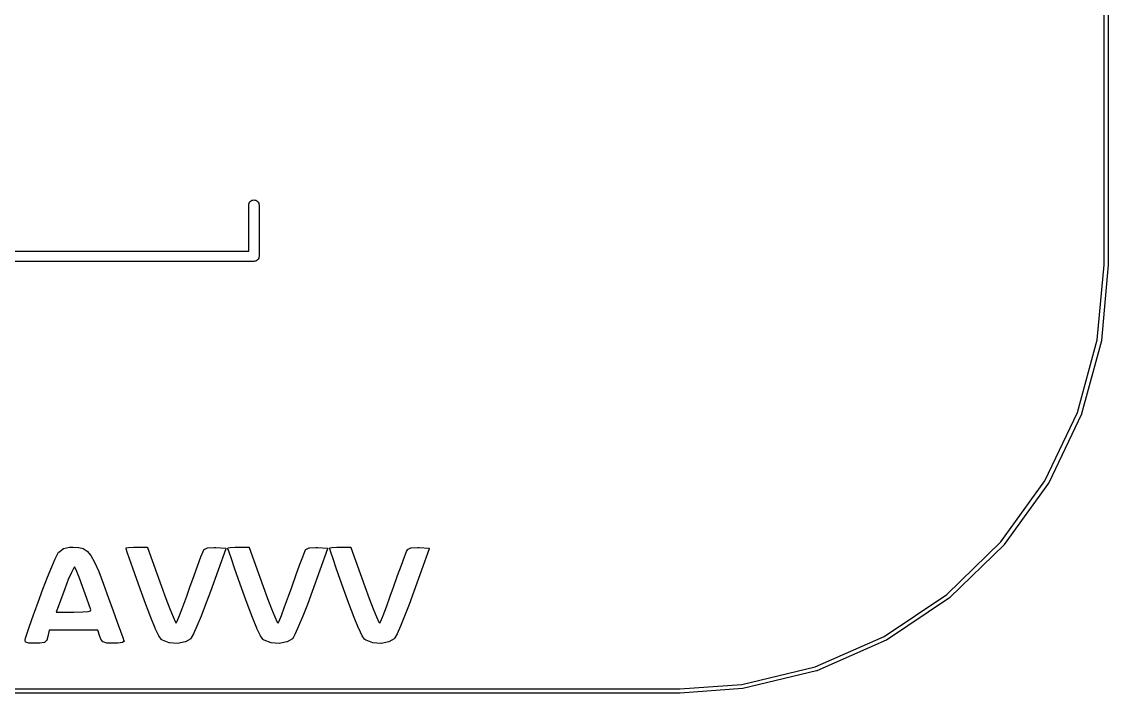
# Model space of a CAD drawing. Extents: x 40 to 70, y -130 to -60.
# Drawn here: x 57.28 to 70.03, y -130.03 to -122.15 of the extents above; entities that cross this region are included whole.
import ezdxf

# ---------------------------------------------------------------- set-up
doc = ezdxf.new("R2010")
doc.units = 0
doc.layers.add('BLACK', color=7, linetype='CONTINUOUS')

msp = doc.modelspace()

# ---------------------------------------------------------------- linework, layer by layer
at = {"layer": 'BLACK', "linetype": 'CONTINUOUS'}
for p, q in [((69.975, -124.999), (69.975, -87.625)), ((70.025, -87.6012), (70.025, -125.001)), ((59.94, -124.297), (59.9409, -124.288)), ((59.94, -124.84), (59.94, -124.297)), ((59.9409, -124.288), (59.9443, -124.277)), ((59.9443, -124.277), (59.9499, -124.267)), ((59.9499, -124.267), (59.9574, -124.257)), ((59.9574, -124.257), (59.9665, -124.25)), ((59.9665, -124.25), (59.9769, -124.244)), ((59.9769, -124.244), (59.9882, -124.241)), ((59.9882, -124.241), (60, -124.24)), ((60, -124.24), (60.0118, -124.241)), ((60.0118, -124.241), (60.0231, -124.244)), ((60.0231, -124.244), (60.0335, -124.25)), ((60.0335, -124.25), (60.0426, -124.257)), ((60.0426, -124.257), (60.0501, -124.267)), ((60.0501, -124.267), (60.0557, -124.277)), ((60.0557, -124.277), (60.0591, -124.288)), ((60.0591, -124.288), (60.06, -124.297)), ((60.06, -124.297), (60.06, -124.897)), ((50.06, -124.84), (59.94, -124.84)), ((60.0426, -124.943), (60.0335, -124.95)), ((60.0501, -124.933), (60.0426, -124.943)), ((60.0557, -124.923), (60.0501, -124.933)), ((60.0591, -124.912), (60.0557, -124.923)), ((60.06, -124.903), (60.0591, -124.912)), ((60.06, -124.897), (60.0603, -124.9)), ((60.0603, -124.9), (60.06, -124.903)), ((60.06, -124.903), (60.06, -124.903)), ((59.9971, -124.96), (50.0029, -124.96)), ((60, -124.96), (59.9971, -124.96)), ((60.0118, -124.959), (60, -124.96)), ((60.0231, -124.956), (60.0118, -124.959)), ((60.0335, -124.95), (60.0231, -124.956)), ((69.8963, -125.881), (69.975, -124.999)), ((70.0249, -125.002), (69.9459, -125.888)), ((70.025, -125.001), (70.0249, -125.002)), ((70.0249, -125.002), (70.0249, -125.002)), ((69.6629, -126.734), (69.8963, -125.881)), ((69.9451, -125.892), (69.7105, -126.749)), ((69.9452, -125.891), (69.9451, -125.892)), ((69.9455, -125.89), (69.9452, -125.891)), ((69.9459, -125.888), (69.9455, -125.89)), ((69.2821, -127.532), (69.6629, -126.734)), ((69.709, -126.754), (69.3263, -127.556)), ((69.7093, -126.753), (69.709, -126.754)), ((69.7096, -126.752), (69.7093, -126.753)), ((69.7105, -126.749), (69.7096, -126.752)), ((68.766, -128.251), (69.2821, -127.532)), ((69.324, -127.56), (68.8053, -128.282)), ((69.3244, -127.559), (69.324, -127.56)), ((69.3249, -127.558), (69.3244, -127.559)), ((69.3263, -127.556), (69.3249, -127.558)), ((68.1308, -128.866), (68.766, -128.251)), ((57.6695, -128.447), (57.6989, -128.386)), ((57.6989, -128.386), (57.6989, -128.386)), ((57.6989, -128.386), (57.699, -128.386)), ((57.699, -128.386), (57.6992, -128.386)), ((57.6992, -128.386), (57.7088, -128.371)), ((57.7088, -128.371), (57.7089, -128.371)), ((57.7089, -128.371), (57.7091, -128.371)), ((57.7091, -128.371), (57.7092, -128.371)), ((57.7092, -128.371), (57.7094, -128.37)), ((57.7094, -128.37), (57.7095, -128.37)), ((57.7095, -128.37), (57.7097, -128.37)), ((57.7097, -128.37), (57.7099, -128.37)), ((57.7099, -128.37), (57.762, -128.33)), ((57.762, -128.33), (57.762, -128.33)), ((57.762, -128.33), (57.7621, -128.33)), ((57.7621, -128.33), (57.7622, -128.329)), ((57.7622, -128.329), (57.7625, -128.329)), ((57.7625, -128.329), (57.7629, -128.329)), ((57.7629, -128.329), (57.763, -128.329)), ((57.763, -128.329), (57.763, -128.329)), ((57.763, -128.329), (57.7634, -128.329)), ((57.7634, -128.329), (57.7638, -128.329)), ((57.7638, -128.329), (57.7639, -128.329)), ((57.7639, -128.329), (57.764, -128.329)), ((57.764, -128.329), (57.8361, -128.312)), ((57.8361, -128.312), (57.8362, -128.312)), ((57.8362, -128.312), (57.8366, -128.312)), ((57.8366, -128.312), (57.837, -128.312)), ((57.837, -128.312), (57.8794, -128.311)), ((57.8794, -128.311), (57.8795, -128.311)), ((57.8795, -128.311), (57.8797, -128.311)), ((57.8797, -128.311), (57.8798, -128.311)), ((57.8798, -128.311), (57.943, -128.314)), ((57.943, -128.314), (57.943, -128.314)), ((57.943, -128.314), (57.943, -128.314)), ((57.943, -128.314), (57.9436, -128.314)), ((57.9436, -128.314), (57.9439, -128.314)), ((57.9439, -128.314), (57.944, -128.314)), ((57.944, -128.314), (57.944, -128.314)), ((57.944, -128.314), (57.944, -128.314)), ((57.944, -128.314), (57.9964, -128.328)), ((57.9964, -128.328), (57.9965, -128.328)), ((57.9965, -128.328), (57.9967, -128.328)), ((57.9967, -128.328), (57.997, -128.328)), ((57.997, -128.328), (57.9972, -128.328)), ((57.9972, -128.328), (57.9974, -128.328)), ((57.9974, -128.328), (57.9976, -128.328)), ((57.9976, -128.328), (57.9979, -128.328)), ((57.9979, -128.328), (58.0434, -128.358)), ((58.0434, -128.358), (58.0435, -128.358)), ((58.0435, -128.358), (58.0437, -128.358)), ((58.0437, -128.358), (58.0439, -128.358)), ((58.0439, -128.358), (58.0441, -128.358)), ((58.0441, -128.358), (58.0443, -128.358)), ((58.0443, -128.358), (58.0444, -128.358)), ((58.0444, -128.358), (58.0446, -128.359)), ((58.0446, -128.359), (58.0871, -128.409)), ((58.5002, -128.326), (58.5002, -128.325)), ((58.5002, -128.325), (58.5003, -128.325)), ((58.5003, -128.327), (58.5002, -128.326)), ((58.5002, -128.326), (58.5002, -128.326)), ((58.5002, -128.326), (58.5002, -128.326)), ((58.5002, -128.326), (58.5002, -128.326)), ((58.5003, -128.325), (58.5004, -128.324)), ((58.5003, -128.325), (58.5003, -128.325)), ((58.5003, -128.325), (58.5003, -128.325)), ((58.5004, -128.327), (58.5003, -128.327)), ((58.5004, -128.324), (58.5005, -128.324)), ((58.5012, -128.33), (58.5004, -128.327)), ((58.5005, -128.324), (58.5005, -128.324)), ((58.5005, -128.324), (58.5005, -128.324)), ((58.5005, -128.324), (58.5007, -128.324)), ((58.5007, -128.324), (58.5009, -128.323)), ((58.5009, -128.323), (58.5009, -128.323)), ((58.5009, -128.323), (58.5009, -128.323)), ((58.5009, -128.323), (58.5012, -128.323)), ((58.5012, -128.323), (58.5015, -128.322)), ((58.5013, -128.33), (58.5012, -128.33)), ((58.5013, -128.331), (58.5013, -128.33)), ((58.5144, -128.37), (58.5013, -128.331)), ((58.5013, -128.331), (58.5013, -128.331)), ((58.5015, -128.322), (58.5015, -128.322)), ((58.5015, -128.322), (58.5015, -128.322)), ((58.5015, -128.322), (58.5019, -128.322)), ((58.5019, -128.322), (58.5022, -128.322)), ((58.5022, -128.322), (58.5027, -128.321)), ((58.5022, -128.322), (58.5022, -128.322)), ((58.5022, -128.322), (58.5022, -128.322)), ((58.5027, -128.321), (58.5031, -128.321)), ((58.5031, -128.321), (58.5031, -128.321)), ((58.5031, -128.321), (58.5031, -128.321)), ((58.5031, -128.321), (58.5035, -128.321)), ((58.5035, -128.321), (58.504, -128.321)), ((58.504, -128.321), (58.5267, -128.315)), ((58.504, -128.321), (58.504, -128.321)), ((58.504, -128.321), (58.504, -128.321)), ((58.504, -128.321), (58.504, -128.321)), ((58.5412, -128.449), (58.5144, -128.37)), ((58.5144, -128.37), (58.5144, -128.37)), ((58.5267, -128.315), (58.5267, -128.315)), ((58.5267, -128.315), (58.5267, -128.315)), ((58.5267, -128.315), (58.5268, -128.315)), ((58.5268, -128.315), (58.5273, -128.315)), ((58.5273, -128.315), (58.5277, -128.315)), ((58.5277, -128.315), (58.5857, -128.311)), ((58.5857, -128.311), (58.5858, -128.311)), ((58.5858, -128.311), (58.5858, -128.311)), ((58.5858, -128.311), (58.5859, -128.311)), ((58.5859, -128.311), (58.6258, -128.311)), ((58.6258, -128.311), (58.6259, -128.311)), ((58.6259, -128.311), (58.7465, -128.311)), ((58.7465, -128.311), (58.7466, -128.311)), ((58.7466, -128.311), (58.7467, -128.311)), ((58.7467, -128.311), (58.7468, -128.311)), ((58.7468, -128.311), (58.7472, -128.311)), ((58.7472, -128.311), (58.7475, -128.311)), ((58.7475, -128.311), (58.7476, -128.311)), ((58.7476, -128.311), (58.7478, -128.311)), ((58.7478, -128.311), (58.7481, -128.311)), ((58.7481, -128.311), (58.7485, -128.311)), ((58.7485, -128.311), (58.7486, -128.311)), ((58.7486, -128.311), (58.7487, -128.312)), ((58.7487, -128.312), (58.749, -128.312)), ((58.749, -128.312), (58.7493, -128.312)), ((58.7493, -128.312), (58.7494, -128.312)), ((58.7494, -128.312), (58.7495, -128.312)), ((58.7495, -128.312), (58.7498, -128.312)), ((58.7498, -128.312), (58.7501, -128.313)), ((58.7501, -128.313), (58.7501, -128.313)), ((58.7501, -128.313), (58.7502, -128.313)), ((58.7502, -128.313), (58.7504, -128.313)), ((58.7504, -128.313), (58.7507, -128.313)), ((58.7507, -128.313), (58.7507, -128.313)), ((58.7507, -128.313), (58.7508, -128.313)), ((58.7508, -128.313), (58.751, -128.314)), ((58.751, -128.314), (58.7511, -128.314)), ((58.7511, -128.314), (58.7512, -128.314)), ((58.7512, -128.314), (58.7512, -128.314)), ((58.7512, -128.314), (58.9137, -128.773)), ((59.3787, -128.427), (59.4037, -128.363)), ((59.4037, -128.363), (59.4037, -128.363)), ((59.4037, -128.363), (59.4037, -128.363)), ((59.4037, -128.363), (59.4038, -128.363)), ((59.4038, -128.363), (59.4133, -128.342)), ((59.4133, -128.342), (59.4134, -128.342)), ((59.4134, -128.342), (59.4135, -128.342)), ((59.4135, -128.342), (59.4135, -128.341)), ((59.4135, -128.341), (59.4137, -128.341)), ((59.4137, -128.341), (59.4139, -128.341)), ((59.4139, -128.341), (59.414, -128.341)), ((59.414, -128.341), (59.4141, -128.341)), ((59.4141, -128.341), (59.4143, -128.34)), ((59.4143, -128.34), (59.4145, -128.34)), ((59.4145, -128.34), (59.4147, -128.34)), ((59.4147, -128.34), (59.4148, -128.34)), ((59.4148, -128.34), (59.415, -128.34)), ((59.415, -128.34), (59.4153, -128.34)), ((59.4153, -128.34), (59.4155, -128.34)), ((59.4155, -128.34), (59.4156, -128.339)), ((59.4156, -128.339), (59.4548, -128.32)), ((59.4548, -128.32), (59.4549, -128.32)), ((59.4549, -128.32), (59.4549, -128.32)), ((59.4549, -128.32), (59.4549, -128.32)), ((59.4549, -128.32), (59.4553, -128.32)), ((59.4553, -128.32), (59.4558, -128.319)), ((59.4558, -128.319), (59.4558, -128.319)), ((59.4558, -128.319), (59.4558, -128.319)), ((59.4558, -128.319), (59.456, -128.319)), ((59.456, -128.319), (59.4567, -128.319)), ((59.4567, -128.319), (59.4568, -128.319)), ((59.4568, -128.319), (59.5339, -128.315)), ((59.6693, -128.33), (59.4896, -128.83)), ((59.5339, -128.315), (59.534, -128.315)), ((59.534, -128.315), (59.5342, -128.315)), ((59.5342, -128.315), (59.5345, -128.315)), ((59.5345, -128.315), (59.5512, -128.316)), ((59.5512, -128.316), (59.5512, -128.316)), ((59.5512, -128.316), (59.5512, -128.316)), ((59.5512, -128.316), (59.6649, -128.324)), ((59.6649, -128.324), (59.665, -128.324)), ((59.665, -128.324), (59.6652, -128.324)), ((59.6652, -128.324), (59.6653, -128.324)), ((59.6653, -128.324), (59.6656, -128.324)), ((59.6656, -128.324), (59.6659, -128.324)), ((59.6659, -128.324), (59.6661, -128.324)), ((59.6661, -128.324), (59.6663, -128.324)), ((59.6663, -128.324), (59.6666, -128.324)), ((59.6666, -128.324), (59.6668, -128.324)), ((59.6668, -128.324), (59.667, -128.324)), ((59.667, -128.324), (59.6672, -128.324)), ((59.6672, -128.324), (59.6674, -128.324)), ((59.6674, -128.324), (59.6677, -128.325)), ((59.6677, -128.325), (59.6678, -128.325)), ((59.6678, -128.325), (59.6679, -128.325)), ((59.6679, -128.325), (59.6681, -128.325)), ((59.6681, -128.325), (59.6684, -128.325)), ((59.6684, -128.325), (59.6685, -128.325)), ((59.6685, -128.325), (59.6686, -128.326)), ((59.6686, -128.326), (59.6687, -128.326)), ((59.6687, -128.326), (59.6689, -128.326)), ((59.6689, -128.326), (59.669, -128.326)), ((59.669, -128.326), (59.6691, -128.326)), ((59.6691, -128.326), (59.6692, -128.327)), ((59.6692, -128.327), (59.6693, -128.327)), ((59.6693, -128.327), (59.6694, -128.327)), ((59.6694, -128.33), (59.6693, -128.33)), ((59.6693, -128.33), (59.6693, -128.33)), ((59.6694, -128.327), (59.6694, -128.327)), ((59.6694, -128.327), (59.6695, -128.328)), ((59.6695, -128.329), (59.6694, -128.33)), ((59.6694, -128.33), (59.6694, -128.33)), ((59.6695, -128.328), (59.6695, -128.328)), ((59.6695, -128.328), (59.6695, -128.328)), ((59.6695, -128.328), (59.6696, -128.328)), ((59.6696, -128.328), (59.6695, -128.329)), ((59.6695, -128.329), (59.6695, -128.329)), ((59.6695, -128.329), (59.6695, -128.329)), ((59.6695, -128.329), (59.6695, -128.329)), ((59.694, -128.326), (59.694, -128.325)), ((59.694, -128.325), (59.6941, -128.325)), ((59.6941, -128.327), (59.694, -128.326)), ((59.694, -128.326), (59.694, -128.326)), ((59.694, -128.326), (59.694, -128.326)), ((59.694, -128.326), (59.694, -128.326)), ((59.6941, -128.325), (59.6942, -128.324)), ((59.6941, -128.325), (59.6941, -128.325)), ((59.6941, -128.325), (59.6941, -128.325)), ((59.6942, -128.327), (59.6941, -128.327)), ((59.6942, -128.324), (59.6943, -128.324)), ((59.695, -128.33), (59.6942, -128.327)), ((59.6943, -128.324), (59.6943, -128.324)), ((59.6943, -128.324), (59.6943, -128.324)), ((59.6943, -128.324), (59.6945, -128.324)), ((59.6945, -128.324), (59.6947, -128.323)), ((59.6947, -128.323), (59.6947, -128.323)), ((59.6947, -128.323), (59.6947, -128.323)), ((59.6947, -128.323), (59.695, -128.323)), ((59.695, -128.323), (59.6953, -128.322)), ((59.6951, -128.33), (59.695, -128.33)), ((59.6951, -128.331), (59.6951, -128.33)), ((59.7082, -128.37), (59.6951, -128.331)), ((59.6951, -128.331), (59.6951, -128.331)), ((59.6953, -128.322), (59.6953, -128.322)), ((59.6953, -128.322), (59.6953, -128.322)), ((59.6953, -128.322), (59.6957, -128.322)), ((59.6957, -128.322), (59.696, -128.322)), ((59.696, -128.322), (59.6965, -128.321)), ((59.696, -128.322), (59.696, -128.322)), ((59.696, -128.322), (59.696, -128.322)), ((59.6965, -128.321), (59.6969, -128.321)), ((59.6969, -128.321), (59.6969, -128.321)), ((59.6969, -128.321), (59.6969, -128.321)), ((59.6969, -128.321), (59.6973, -128.321)), ((59.6973, -128.321), (59.6978, -128.321)), ((59.6978, -128.321), (59.7205, -128.315)), ((59.6978, -128.321), (59.6978, -128.321)), ((59.6978, -128.321), (59.6978, -128.321)), ((59.6978, -128.321), (59.6978, -128.321)), ((59.735, -128.449), (59.7082, -128.37)), ((59.7082, -128.37), (59.7082, -128.37)), ((59.7205, -128.315), (59.7205, -128.315)), ((59.7205, -128.315), (59.7205, -128.315)), ((59.7205, -128.315), (59.7206, -128.315)), ((59.7206, -128.315), (59.7211, -128.315)), ((59.7211, -128.315), (59.7215, -128.315)), ((59.7215, -128.315), (59.7795, -128.311)), ((59.7795, -128.311), (59.7796, -128.311)), ((59.7796, -128.311), (59.7796, -128.311)), ((59.7796, -128.311), (59.7797, -128.311)), ((59.7797, -128.311), (59.8196, -128.311)), ((59.8196, -128.311), (59.8197, -128.311)), ((59.8197, -128.311), (59.9403, -128.311)), ((59.9403, -128.311), (59.9404, -128.311)), ((59.9404, -128.311), (59.9405, -128.311)), ((59.9405, -128.311), (59.9406, -128.311)), ((59.9406, -128.311), (59.941, -128.311)), ((59.941, -128.311), (59.9413, -128.311)), ((59.9413, -128.311), (59.9414, -128.311)), ((59.9414, -128.311), (59.9416, -128.311)), ((59.9416, -128.311), (59.9419, -128.311)), ((59.9419, -128.311), (59.9423, -128.311)), ((59.9423, -128.311), (59.9424, -128.311)), ((59.9424, -128.311), (59.9425, -128.312)), ((59.9425, -128.312), (59.9428, -128.312)), ((59.9428, -128.312), (59.9431, -128.312)), ((59.9431, -128.312), (59.9432, -128.312)), ((59.9432, -128.312), (59.9433, -128.312)), ((59.9433, -128.312), (59.9436, -128.312)), ((59.9436, -128.312), (59.9439, -128.313)), ((59.9439, -128.313), (59.9439, -128.313)), ((59.9439, -128.313), (59.944, -128.313)), ((59.944, -128.313), (59.9442, -128.313)), ((59.9442, -128.313), (59.9445, -128.313)), ((59.9445, -128.313), (59.9445, -128.313)), ((59.9445, -128.313), (59.9446, -128.313)), ((59.9446, -128.313), (59.9448, -128.314)), ((59.9448, -128.314), (59.9449, -128.314)), ((59.9449, -128.314), (59.945, -128.314)), ((59.945, -128.314), (59.945, -128.314)), ((59.945, -128.314), (60.1075, -128.773)), ((60.5725, -128.427), (60.5975, -128.363)), ((60.5975, -128.363), (60.5975, -128.363)), ((60.5975, -128.363), (60.5975, -128.363)), ((60.5975, -128.363), (60.5976, -128.363)), ((60.5976, -128.363), (60.6071, -128.342)), ((60.6071, -128.342), (60.6072, -128.342)), ((60.6072, -128.342), (60.6073, -128.342)), ((60.6073, -128.342), (60.6073, -128.341)), ((60.6073, -128.341), (60.6075, -128.341)), ((60.6075, -128.341), (60.6077, -128.341)), ((60.6077, -128.341), (60.6078, -128.341)), ((60.6078, -128.341), (60.6079, -128.341)), ((60.6079, -128.341), (60.6081, -128.34)), ((60.6081, -128.34), (60.6083, -128.34)), ((60.6083, -128.34), (60.6085, -128.34)), ((60.6085, -128.34), (60.6086, -128.34)), ((60.6086, -128.34), (60.6088, -128.34)), ((60.6088, -128.34), (60.6091, -128.34)), ((60.6091, -128.34), (60.6093, -128.34)), ((60.6093, -128.34), (60.6094, -128.339)), ((60.6094, -128.339), (60.6486, -128.32)), ((60.6486, -128.32), (60.6487, -128.32)), ((60.6487, -128.32), (60.6487, -128.32)), ((60.6487, -128.32), (60.6487, -128.32)), ((60.6487, -128.32), (60.6491, -128.32)), ((60.6491, -128.32), (60.6496, -128.319)), ((60.6496, -128.319), (60.6496, -128.319)), ((60.6496, -128.319), (60.6496, -128.319)), ((60.6496, -128.319), (60.6498, -128.319)), ((60.6498, -128.319), (60.6505, -128.319)), ((60.6505, -128.319), (60.6506, -128.319)), ((60.6506, -128.319), (60.7277, -128.315)), ((60.8631, -128.33), (60.6834, -128.83)), ((60.7277, -128.315), (60.7278, -128.315)), ((60.7278, -128.315), (60.728, -128.315)), ((60.728, -128.315), (60.7283, -128.315)), ((60.7283, -128.315), (60.745, -128.316)), ((60.745, -128.316), (60.745, -128.316)), ((60.745, -128.316), (60.745, -128.316)), ((60.745, -128.316), (60.8587, -128.324)), ((60.8587, -128.324), (60.8588, -128.324)), ((60.8588, -128.324), (60.859, -128.324)), ((60.859, -128.324), (60.8591, -128.324)), ((60.8591, -128.324), (60.8594, -128.324)), ((60.8594, -128.324), (60.8597, -128.324)), ((60.8597, -128.324), (60.8599, -128.324)), ((60.8599, -128.324), (60.8601, -128.324)), ((60.8601, -128.324), (60.8604, -128.324)), ((60.8604, -128.324), (60.8606, -128.324)), ((60.8606, -128.324), (60.8608, -128.324)), ((60.8608, -128.324), (60.861, -128.324)), ((60.861, -128.324), (60.8612, -128.324)), ((60.8612, -128.324), (60.8615, -128.325)), ((60.8615, -128.325), (60.8616, -128.325)), ((60.8616, -128.325), (60.8617, -128.325)), ((60.8617, -128.325), (60.8619, -128.325)), ((60.8619, -128.325), (60.8622, -128.325)), ((60.8622, -128.325), (60.8623, -128.325)), ((60.8623, -128.325), (60.8624, -128.326)), ((60.8624, -128.326), (60.8625, -128.326)), ((60.8625, -128.326), (60.8627, -128.326)), ((60.8627, -128.326), (60.8628, -128.326)), ((60.8628, -128.326), (60.8629, -128.326)), ((60.8629, -128.326), (60.863, -128.327)), ((60.863, -128.327), (60.8631, -128.327)), ((60.8631, -128.327), (60.8632, -128.327)), ((60.8632, -128.33), (60.8631, -128.33)), ((60.8631, -128.33), (60.8631, -128.33)), ((60.8632, -128.327), (60.8632, -128.327)), ((60.8632, -128.327), (60.8633, -128.328)), ((60.8633, -128.329), (60.8632, -128.33)), ((60.8632, -128.33), (60.8632, -128.33)), ((60.8633, -128.328), (60.8633, -128.328)), ((60.8633, -128.328), (60.8633, -128.328)), ((60.8633, -128.328), (60.8634, -128.328)), ((60.8634, -128.328), (60.8633, -128.329)), ((60.8633, -128.329), (60.8633, -128.329)), ((60.8633, -128.329), (60.8633, -128.329)), ((60.8633, -128.329), (60.8633, -128.329)), ((60.8878, -128.326), (60.8879, -128.325)), ((60.8879, -128.327), (60.8878, -128.326)), ((60.8878, -128.326), (60.8878, -128.326)), ((60.8878, -128.326), (60.8878, -128.326)), ((60.8878, -128.326), (60.8878, -128.326)), ((60.8879, -128.325), (60.888, -128.324)), ((60.8879, -128.325), (60.8879, -128.325)), ((60.8879, -128.325), (60.8879, -128.325)), ((60.8879, -128.325), (60.8879, -128.325)), ((60.888, -128.327), (60.8879, -128.327)), ((60.888, -128.324), (60.8881, -128.324)), ((60.8888, -128.33), (60.888, -128.327)), ((60.8881, -128.324), (60.8881, -128.324)), ((60.8881, -128.324), (60.8881, -128.324)), ((60.8881, -128.324), (60.8883, -128.324)), ((60.8883, -128.324), (60.8885, -128.323)), ((60.8885, -128.323), (60.8885, -128.323)), ((60.8885, -128.323), (60.8885, -128.323)), ((60.8885, -128.323), (60.8888, -128.323)), ((60.8888, -128.323), (60.8891, -128.322)), ((60.8889, -128.33), (60.8888, -128.33)), ((60.8889, -128.331), (60.8889, -128.33)), ((60.902, -128.37), (60.8889, -128.331)), ((60.8889, -128.331), (60.8889, -128.331)), ((60.8891, -128.322), (60.8891, -128.322)), ((60.8891, -128.322), (60.8891, -128.322)), ((60.8891, -128.322), (60.8895, -128.322)), ((60.8895, -128.322), (60.8898, -128.322)), ((60.8898, -128.322), (60.8903, -128.321)), ((60.8898, -128.322), (60.8898, -128.322)), ((60.8898, -128.322), (60.8898, -128.322)), ((60.8903, -128.321), (60.8907, -128.321)), ((60.8907, -128.321), (60.8907, -128.321)), ((60.8907, -128.321), (60.8907, -128.321)), ((60.8907, -128.321), (60.8911, -128.321)), ((60.8911, -128.321), (60.8916, -128.321)), ((60.8916, -128.321), (60.9143, -128.315)), ((60.8916, -128.321), (60.8916, -128.321)), ((60.8916, -128.321), (60.8916, -128.321)), ((60.8916, -128.321), (60.8916, -128.321)), ((60.9288, -128.449), (60.902, -128.37)), ((60.902, -128.37), (60.902, -128.37)), ((60.9143, -128.315), (60.9143, -128.315)), ((60.9143, -128.315), (60.9143, -128.315)), ((60.9143, -128.315), (60.9144, -128.315)), ((60.9144, -128.315), (60.9149, -128.315)), ((60.9149, -128.315), (60.9153, -128.315)), ((60.9153, -128.315), (60.9733, -128.311)), ((60.9733, -128.311), (60.9734, -128.311)), ((60.9734, -128.311), (60.9734, -128.311)), ((60.9734, -128.311), (60.9735, -128.311)), ((60.9735, -128.311), (61.0134, -128.311)), ((61.0134, -128.311), (61.0135, -128.311)), ((61.0135, -128.311), (61.1341, -128.311)), ((61.1341, -128.311), (61.1342, -128.311)), ((61.1342, -128.311), (61.1343, -128.311)), ((61.1343, -128.311), (61.1344, -128.311)), ((61.1344, -128.311), (61.1348, -128.311)), ((61.1348, -128.311), (61.1351, -128.311)), ((61.1351, -128.311), (61.1352, -128.311)), ((61.1352, -128.311), (61.1354, -128.311)), ((61.1354, -128.311), (61.1357, -128.311)), ((61.1357, -128.311), (61.1361, -128.311)), ((61.1361, -128.311), (61.1362, -128.311)), ((61.1362, -128.311), (61.1363, -128.312)), ((61.1363, -128.312), (61.1366, -128.312)), ((61.1366, -128.312), (61.1369, -128.312)), ((61.1369, -128.312), (61.137, -128.312)), ((61.137, -128.312), (61.1371, -128.312)), ((61.1371, -128.312), (61.1374, -128.312)), ((61.1374, -128.312), (61.1377, -128.313)), ((61.1377, -128.313), (61.1377, -128.313)), ((61.1377, -128.313), (61.1378, -128.313)), ((61.1378, -128.313), (61.138, -128.313)), ((61.138, -128.313), (61.1383, -128.313)), ((61.1383, -128.313), (61.1383, -128.313)), ((61.1383, -128.313), (61.1384, -128.313)), ((61.1384, -128.313), (61.1386, -128.314)), ((61.1386, -128.314), (61.1387, -128.314)), ((61.1387, -128.314), (61.1388, -128.314)), ((61.1388, -128.314), (61.1388, -128.314)), ((61.1388, -128.314), (61.3013, -128.773)), ((61.7663, -128.427), (61.7913, -128.363)), ((61.7913, -128.363), (61.7913, -128.363)), ((61.7913, -128.363), (61.7913, -128.363)), ((61.7913, -128.363), (61.7914, -128.363)), ((61.7914, -128.363), (61.8009, -128.342)), ((61.8009, -128.342), (61.801, -128.342)), ((61.801, -128.342), (61.8011, -128.342)), ((61.8011, -128.342), (61.8011, -128.341)), ((61.8011, -128.341), (61.8013, -128.341)), ((61.8013, -128.341), (61.8015, -128.341)), ((61.8015, -128.341), (61.8016, -128.341)), ((61.8016, -128.341), (61.8017, -128.341)), ((61.8017, -128.341), (61.8019, -128.34)), ((61.8019, -128.34), (61.8021, -128.34)), ((61.8021, -128.34), (61.8023, -128.34)), ((61.8023, -128.34), (61.8024, -128.34)), ((61.8024, -128.34), (61.8026, -128.34)), ((61.8026, -128.34), (61.8029, -128.34)), ((61.8029, -128.34), (61.8031, -128.34)), ((61.8031, -128.34), (61.8032, -128.339)), ((61.8032, -128.339), (61.8424, -128.32)), ((61.8424, -128.32), (61.8425, -128.32)), ((61.8425, -128.32), (61.8425, -128.32)), ((61.8425, -128.32), (61.8425, -128.32)), ((61.8425, -128.32), (61.8429, -128.32)), ((61.8429, -128.32), (61.8434, -128.319)), ((61.8434, -128.319), (61.8434, -128.319)), ((61.8434, -128.319), (61.8434, -128.319)), ((61.8434, -128.319), (61.8436, -128.319)), ((61.8436, -128.319), (61.8443, -128.319)), ((61.8443, -128.319), (61.8444, -128.319)), ((61.8444, -128.319), (61.9215, -128.315)), ((62.0569, -128.33), (61.8772, -128.83)), ((61.9215, -128.315), (61.9216, -128.315)), ((61.9216, -128.315), (61.9218, -128.315)), ((61.9218, -128.315), (61.9221, -128.315)), ((61.9221, -128.315), (61.9388, -128.316)), ((61.9388, -128.316), (61.9388, -128.316)), ((61.9388, -128.316), (61.9388, -128.316)), ((61.9388, -128.316), (62.0525, -128.324)), ((62.0525, -128.324), (62.0526, -128.324)), ((62.0526, -128.324), (62.0528, -128.324)), ((62.0528, -128.324), (62.0529, -128.324)), ((62.0529, -128.324), (62.0532, -128.324)), ((62.0532, -128.324), (62.0535, -128.324)), ((62.0535, -128.324), (62.0537, -128.324)), ((62.0537, -128.324), (62.0539, -128.324)), ((62.0539, -128.324), (62.0542, -128.324)), ((62.0542, -128.324), (62.0544, -128.324)), ((62.0544, -128.324), (62.0546, -128.324)), ((62.0546, -128.324), (62.0548, -128.324)), ((62.0548, -128.324), (62.055, -128.324)), ((62.055, -128.324), (62.0553, -128.325)), ((62.0553, -128.325), (62.0554, -128.325)), ((62.0554, -128.325), (62.0555, -128.325)), ((62.0555, -128.325), (62.0557, -128.325)), ((62.0557, -128.325), (62.056, -128.325)), ((62.056, -128.325), (62.0561, -128.325)), ((62.0561, -128.325), (62.0562, -128.326)), ((62.0562, -128.326), (62.0563, -128.326)), ((62.0563, -128.326), (62.0565, -128.326)), ((62.0565, -128.326), (62.0566, -128.326)), ((62.0566, -128.326), (62.0567, -128.326)), ((62.0567, -128.326), (62.0568, -128.327)), ((62.0568, -128.327), (62.0569, -128.327)), ((62.0569, -128.327), (62.057, -128.327)), ((62.057, -128.33), (62.0569, -128.33)), ((62.0569, -128.33), (62.0569, -128.33)), ((62.057, -128.327), (62.057, -128.327)), ((62.057, -128.327), (62.0571, -128.328)), ((62.0571, -128.329), (62.057, -128.33)), ((62.057, -128.33), (62.057, -128.33)), ((62.0571, -128.328), (62.0571, -128.328)), ((62.0571, -128.328), (62.0571, -128.328)), ((62.0571, -128.328), (62.0572, -128.328)), ((62.0572, -128.328), (62.0571, -128.329)), ((62.0571, -128.329), (62.0571, -128.329)), ((62.0571, -128.329), (62.0571, -128.329)), ((62.0571, -128.329), (62.0571, -128.329)), ((68.8024, -128.285), (68.164, -128.904)), ((68.8029, -128.284), (68.8024, -128.285)), ((68.8035, -128.284), (68.8029, -128.284)), ((68.8053, -128.282), (68.8035, -128.284)), ((57.6284, -128.542), (57.6694, -128.447)), ((57.6694, -128.447), (57.6694, -128.447)), ((57.6694, -128.447), (57.6695, -128.447)), ((57.6695, -128.447), (57.6695, -128.447)), ((58.0871, -128.409), (58.0871, -128.409)), ((58.0871, -128.409), (58.0874, -128.41)), ((58.0874, -128.41), (58.0876, -128.41)), ((58.0876, -128.41), (58.1309, -128.487)), ((58.1309, -128.487), (58.131, -128.488)), ((58.131, -128.488), (58.131, -128.488)), ((58.131, -128.488), (58.1311, -128.488)), ((58.1311, -128.488), (58.179, -128.598)), ((58.5793, -128.558), (58.5412, -128.449)), ((58.5412, -128.449), (58.5412, -128.449)), ((58.5412, -128.449), (58.5412, -128.449)), ((59.3425, -128.524), (59.3786, -128.427)), ((59.3786, -128.427), (59.3786, -128.427)), ((59.3786, -128.427), (59.3787, -128.427)), ((59.3787, -128.427), (59.3787, -128.427)), ((59.7731, -128.558), (59.735, -128.449)), ((59.735, -128.449), (59.735, -128.449)), ((59.735, -128.449), (59.735, -128.449)), ((60.5363, -128.524), (60.5724, -128.427)), ((60.5724, -128.427), (60.5724, -128.427)), ((60.5724, -128.427), (60.5724, -128.427)), ((60.5724, -128.427), (60.5725, -128.427)), ((60.9669, -128.558), (60.9288, -128.449)), ((60.9288, -128.449), (60.9288, -128.449)), ((60.9288, -128.449), (60.9288, -128.449)), ((61.7301, -128.524), (61.7662, -128.427)), ((61.7662, -128.427), (61.7662, -128.427)), ((61.7662, -128.427), (61.7662, -128.427)), ((61.7662, -128.427), (61.7663, -128.427)), ((57.5789, -128.665), (57.6283, -128.543)), ((57.6283, -128.543), (57.6283, -128.542)), ((57.6283, -128.542), (57.6283, -128.542)), ((57.6283, -128.542), (57.6284, -128.542)), ((57.8582, -128.607), (57.8217, -128.692)), ((57.8857, -128.554), (57.8582, -128.607)), ((57.8962, -128.545), (57.8857, -128.554)), ((57.8984, -128.548), (57.8962, -128.545)), ((57.9205, -128.597), (57.8984, -128.548)), ((57.9519, -128.677), (57.9205, -128.597)), ((58.179, -128.598), (58.179, -128.598)), ((58.179, -128.598), (58.179, -128.598)), ((58.179, -128.598), (58.1791, -128.598)), ((58.1791, -128.598), (58.2353, -128.746)), ((58.6261, -128.691), (58.5793, -128.558)), ((58.5793, -128.558), (58.5793, -128.558)), ((58.5793, -128.558), (58.5793, -128.558)), ((59.2985, -128.645), (59.3425, -128.524)), ((59.3425, -128.524), (59.3425, -128.524)), ((59.3425, -128.524), (59.3425, -128.524)), ((59.8199, -128.691), (59.7731, -128.558)), ((59.7731, -128.558), (59.7731, -128.558)), ((59.7731, -128.558), (59.7731, -128.558)), ((60.4923, -128.645), (60.5363, -128.524)), ((60.5363, -128.524), (60.5363, -128.524)), ((60.5363, -128.524), (60.5363, -128.524)), ((61.0137, -128.691), (60.9669, -128.558)), ((60.9669, -128.558), (60.9669, -128.558)), ((60.9669, -128.558), (60.9669, -128.558)), ((61.6861, -128.645), (61.7301, -128.524)), ((61.7301, -128.524), (61.7301, -128.524)), ((61.7301, -128.524), (61.7301, -128.524)), ((57.5243, -128.805), (57.5789, -128.665)), ((57.5789, -128.665), (57.5789, -128.665)), ((57.5789, -128.665), (57.5789, -128.665)), ((57.8217, -128.692), (57.7805, -128.799)), ((57.9878, -128.775), (57.9519, -128.677)), ((58.2353, -128.746), (58.2353, -128.746)), ((58.2353, -128.746), (58.2353, -128.746)), ((58.2353, -128.746), (58.2353, -128.746)), ((58.2353, -128.746), (58.2945, -128.911)), ((58.6792, -128.842), (58.6261, -128.691)), ((58.6261, -128.691), (58.6261, -128.691)), ((59.2497, -128.782), (59.2984, -128.645)), ((59.2984, -128.645), (59.2985, -128.645)), ((59.873, -128.842), (59.8199, -128.691)), ((59.8199, -128.691), (59.8199, -128.691)), ((60.4435, -128.782), (60.4922, -128.645)), ((60.4922, -128.645), (60.4923, -128.645)), ((61.0668, -128.842), (61.0137, -128.691)), ((61.0137, -128.691), (61.0137, -128.691)), ((61.6373, -128.782), (61.686, -128.645)), ((61.686, -128.645), (61.6861, -128.645)), ((57.4679, -128.955), (57.5243, -128.805)), ((57.5243, -128.805), (57.5243, -128.805)), ((57.5243, -128.805), (57.5243, -128.805)), ((57.7804, -128.799), (57.6805, -129.073)), ((57.7805, -128.799), (57.7804, -128.799)), ((57.7804, -128.799), (57.7804, -128.799)), ((58.0028, -128.817), (57.9878, -128.775)), ((57.9878, -128.775), (57.9878, -128.775)), ((58.0376, -128.914), (58.0028, -128.817)), ((58.0028, -128.817), (58.0028, -128.817)), ((58.7268, -128.974), (58.6792, -128.842)), ((58.6792, -128.842), (58.6792, -128.842)), ((58.6792, -128.842), (58.6792, -128.842)), ((58.9137, -128.773), (58.9648, -128.914)), ((59.1669, -129.011), (59.2122, -128.887)), ((59.2122, -128.887), (59.2497, -128.782)), ((59.2122, -128.887), (59.2122, -128.887)), ((59.2497, -128.782), (59.2497, -128.782)), ((59.2497, -128.782), (59.2497, -128.782)), ((59.4896, -128.83), (59.4332, -128.983)), ((59.4896, -128.83), (59.4896, -128.83)), ((59.9206, -128.974), (59.873, -128.842)), ((59.873, -128.842), (59.873, -128.842)), ((59.873, -128.842), (59.873, -128.842)), ((60.1075, -128.773), (60.1586, -128.914)), ((60.3607, -129.011), (60.406, -128.887)), ((60.406, -128.887), (60.4435, -128.782)), ((60.406, -128.887), (60.406, -128.887)), ((60.4435, -128.782), (60.4435, -128.782)), ((60.4435, -128.782), (60.4435, -128.782)), ((60.6834, -128.83), (60.627, -128.983)), ((60.6834, -128.83), (60.6834, -128.83)), ((61.1144, -128.974), (61.0668, -128.842)), ((61.0668, -128.842), (61.0668, -128.842)), ((61.0668, -128.842), (61.0668, -128.842)), ((61.3013, -128.773), (61.3524, -128.914)), ((61.5545, -129.011), (61.5998, -128.887)), ((61.5998, -128.887), (61.6373, -128.782)), ((61.5998, -128.887), (61.5998, -128.887)), ((61.6373, -128.782), (61.6373, -128.782)), ((61.6373, -128.782), (61.6373, -128.782)), ((61.8772, -128.83), (61.8208, -128.983)), ((61.8772, -128.83), (61.8772, -128.83)), ((67.3967, -129.36), (68.1308, -128.866)), ((57.4239, -129.076), (57.4678, -128.955)), ((57.4678, -128.955), (57.4679, -128.955)), ((57.4679, -128.955), (57.4679, -128.955)), ((58.0376, -128.915), (58.0376, -128.914)), ((58.0377, -128.915), (58.0376, -128.915)), ((58.0656, -128.992), (58.0377, -128.915)), ((58.0657, -128.992), (58.0656, -128.992)), ((58.0656, -128.992), (58.0656, -128.992)), ((58.0818, -129.035), (58.0657, -128.992)), ((58.2945, -128.911), (58.2945, -128.911)), ((58.2945, -128.911), (58.2945, -128.911)), ((58.2945, -128.911), (58.3469, -129.059)), ((58.7889, -129.137), (58.7268, -128.974)), ((58.7268, -128.974), (58.7268, -128.974)), ((58.7268, -128.974), (58.7268, -128.974)), ((58.7268, -128.974), (58.7268, -128.974)), ((58.9648, -128.914), (59.0114, -129.035)), ((59.1286, -129.112), (59.1668, -129.011)), ((59.1668, -129.011), (59.1669, -129.011)), ((59.4331, -128.983), (59.3792, -129.122)), ((59.4332, -128.983), (59.4331, -128.983)), ((59.4331, -128.983), (59.4331, -128.983)), ((59.4331, -128.983), (59.4331, -128.983)), ((59.9827, -129.137), (59.9206, -128.974)), ((59.9206, -128.974), (59.9206, -128.974)), ((59.9206, -128.974), (59.9206, -128.974)), ((59.9206, -128.974), (59.9206, -128.974)), ((60.1586, -128.914), (60.2052, -129.035)), ((60.3224, -129.112), (60.3606, -129.011)), ((60.3606, -129.011), (60.3607, -129.011)), ((60.6269, -128.983), (60.573, -129.122)), ((60.627, -128.983), (60.6269, -128.983)), ((60.6269, -128.983), (60.6269, -128.983)), ((60.6269, -128.983), (60.6269, -128.983)), ((61.1765, -129.137), (61.1144, -128.974)), ((61.1144, -128.974), (61.1144, -128.974)), ((61.1144, -128.974), (61.1144, -128.974)), ((61.1144, -128.974), (61.1144, -128.974)), ((61.3524, -128.914), (61.399, -129.035)), ((61.5162, -129.112), (61.5544, -129.011)), ((61.5544, -129.011), (61.5545, -129.011)), ((61.8207, -128.983), (61.7668, -129.122)), ((61.8208, -128.983), (61.8207, -128.983)), ((61.8207, -128.983), (61.8207, -128.983)), ((61.8207, -128.983), (61.8207, -128.983)), ((68.1605, -128.906), (67.4227, -129.402)), ((68.1612, -128.906), (68.1605, -128.906)), ((68.1618, -128.906), (68.1612, -128.906)), ((68.164, -128.904), (68.1618, -128.906)), ((57.3624, -129.251), (57.4128, -129.106)), ((57.4128, -129.106), (57.4238, -129.076)), ((57.4128, -129.106), (57.4128, -129.106)), ((57.4128, -129.106), (57.4128, -129.106)), ((57.4238, -129.076), (57.4239, -129.076)), ((57.6805, -129.073), (57.8887, -129.073)), ((57.8887, -129.073), (57.9929, -129.072)), ((57.9929, -129.072), (58.0546, -129.068)), ((58.0546, -129.068), (58.0811, -129.059)), ((58.0811, -129.059), (58.0853, -129.047)), ((58.0853, -129.047), (58.0818, -129.035)), ((58.3469, -129.059), (58.3469, -129.059)), ((58.3469, -129.059), (58.3939, -129.19)), ((58.789, -129.137), (58.7889, -129.137)), ((58.7889, -129.137), (58.7889, -129.137)), ((58.7889, -129.137), (58.7889, -129.137)), ((58.8414, -129.263), (58.789, -129.137)), ((59.0114, -129.035), (59.0505, -129.129)), ((59.0505, -129.129), (59.0789, -129.19)), ((59.1008, -129.181), (59.1286, -129.112)), ((59.3791, -129.122), (59.331, -129.24)), ((59.3792, -129.122), (59.3791, -129.122)), ((59.3791, -129.122), (59.3791, -129.122)), ((59.3791, -129.122), (59.3791, -129.122)), ((59.9828, -129.137), (59.9827, -129.137)), ((59.9827, -129.137), (59.9827, -129.137)), ((59.9827, -129.137), (59.9827, -129.137)), ((60.0352, -129.263), (59.9828, -129.137)), ((60.2052, -129.035), (60.2443, -129.129)), ((60.2443, -129.129), (60.2727, -129.19)), ((60.2946, -129.181), (60.3224, -129.112)), ((60.5729, -129.122), (60.5248, -129.24)), ((60.573, -129.122), (60.5729, -129.122)), ((60.5729, -129.122), (60.5729, -129.122)), ((60.5729, -129.122), (60.5729, -129.122)), ((61.1766, -129.137), (61.1765, -129.137)), ((61.1765, -129.137), (61.1765, -129.137)), ((61.1765, -129.137), (61.1765, -129.137)), ((61.229, -129.263), (61.1766, -129.137)), ((61.399, -129.035), (61.4381, -129.129)), ((61.4381, -129.129), (61.4665, -129.19)), ((61.4884, -129.181), (61.5162, -129.112)), ((61.7667, -129.122), (61.7186, -129.24)), ((61.7668, -129.122), (61.7667, -129.122)), ((61.7667, -129.122), (61.7667, -129.122)), ((61.7667, -129.122), (61.7667, -129.122)), ((57.3199, -129.379), (57.3624, -129.251)), ((57.3624, -129.251), (57.3624, -129.251)), ((57.3624, -129.251), (57.3624, -129.251)), ((57.3624, -129.251), (57.3624, -129.251)), ((58.3939, -129.19), (58.3939, -129.19)), ((58.3939, -129.19), (58.4328, -129.298)), ((58.8415, -129.264), (58.8414, -129.263)), ((58.8827, -129.35), (58.8415, -129.264)), ((58.8415, -129.264), (58.8415, -129.264)), ((58.8415, -129.264), (58.8415, -129.264)), ((59.0789, -129.19), (59.0895, -129.204)), ((59.0895, -129.204), (59.1008, -129.181)), ((59.331, -129.24), (59.292, -129.327)), ((59.331, -129.24), (59.331, -129.24)), ((59.331, -129.24), (59.331, -129.24)), ((59.331, -129.24), (59.331, -129.24)), ((60.0353, -129.264), (60.0352, -129.263)), ((60.0765, -129.35), (60.0353, -129.264)), ((60.0353, -129.264), (60.0353, -129.264)), ((60.0353, -129.264), (60.0353, -129.264)), ((60.2727, -129.19), (60.2833, -129.204)), ((60.2833, -129.204), (60.2946, -129.181)), ((60.5248, -129.24), (60.4858, -129.327)), ((60.5248, -129.24), (60.5248, -129.24)), ((60.5248, -129.24), (60.5248, -129.24)), ((60.5248, -129.24), (60.5248, -129.24)), ((61.2291, -129.264), (61.229, -129.263)), ((61.2703, -129.35), (61.2291, -129.264)), ((61.2291, -129.264), (61.2291, -129.264)), ((61.2291, -129.264), (61.2291, -129.264)), ((61.4665, -129.19), (61.4771, -129.204)), ((61.4771, -129.204), (61.4884, -129.181)), ((61.7186, -129.24), (61.6796, -129.327)), ((61.7186, -129.24), (61.7186, -129.24)), ((61.7186, -129.24), (61.7186, -129.24)), ((61.7186, -129.24), (61.7186, -129.24)), ((57.3145, -129.401), (57.3145, -129.4)), ((57.3145, -129.4), (57.3145, -129.4)), ((57.3145, -129.4), (57.3145, -129.4)), ((57.3145, -129.4), (57.3146, -129.4)), ((57.3146, -129.402), (57.3145, -129.401)), ((57.3145, -129.401), (57.3145, -129.401)), ((57.3145, -129.401), (57.3145, -129.401)), ((57.3145, -129.401), (57.3145, -129.401)), ((57.3146, -129.4), (57.3147, -129.4)), ((57.3147, -129.402), (57.3146, -129.402)), ((57.3147, -129.4), (57.3198, -129.38)), ((57.3207, -129.424), (57.3147, -129.402)), ((57.3147, -129.402), (57.3147, -129.402)), ((57.3198, -129.38), (57.3199, -129.379)), ((57.3199, -129.379), (57.3199, -129.379)), ((57.3199, -129.379), (57.3199, -129.379)), ((57.5678, -129.406), (57.543, -129.429)), ((57.568, -129.406), (57.5678, -129.406)), ((57.5683, -129.406), (57.568, -129.406)), ((57.5684, -129.406), (57.5683, -129.406)), ((57.5685, -129.406), (57.5684, -129.406)), ((57.5687, -129.405), (57.5685, -129.406)), ((57.5688, -129.405), (57.5687, -129.405)), ((57.5689, -129.405), (57.5688, -129.405)), ((57.569, -129.405), (57.5689, -129.405)), ((57.5691, -129.404), (57.569, -129.405)), ((57.5692, -129.404), (57.5691, -129.404)), ((57.5829, -129.359), (57.5692, -129.404)), ((57.5692, -129.404), (57.5692, -129.404)), ((57.583, -129.358), (57.5829, -129.358)), ((57.5829, -129.358), (57.5829, -129.359)), ((57.5989, -129.286), (57.583, -129.358)), ((57.583, -129.358), (57.583, -129.358)), ((58.1665, -129.286), (57.5989, -129.286)), ((58.1919, -129.359), (58.1665, -129.286)), ((58.2042, -129.39), (58.1919, -129.359)), ((58.1919, -129.359), (58.1919, -129.359)), ((58.1919, -129.359), (58.1919, -129.359)), ((58.1919, -129.359), (58.1919, -129.359)), ((58.2042, -129.391), (58.2042, -129.39)), ((58.2043, -129.391), (58.2042, -129.391)), ((58.2045, -129.391), (58.2043, -129.391)), ((58.2046, -129.391), (58.2045, -129.391)), ((58.2047, -129.391), (58.2046, -129.391)), ((58.2048, -129.392), (58.2047, -129.391)), ((58.2049, -129.392), (58.2048, -129.392)), ((58.2286, -129.422), (58.2049, -129.392)), ((58.4328, -129.298), (58.4328, -129.298)), ((58.4328, -129.298), (58.4608, -129.373)), ((58.4608, -129.373), (58.4752, -129.41)), ((58.8829, -129.35), (58.8827, -129.35)), ((58.883, -129.35), (58.8829, -129.35)), ((58.8831, -129.35), (58.883, -129.35)), ((58.9112, -129.392), (58.8831, -129.35)), ((58.9114, -129.392), (58.9112, -129.392)), ((58.9116, -129.392), (58.9114, -129.392)), ((58.9117, -129.392), (58.9116, -129.392)), ((58.9118, -129.393), (58.9117, -129.392)), ((58.9121, -129.393), (58.9118, -129.393)), ((58.9123, -129.393), (58.9121, -129.393)), ((58.9124, -129.393), (58.9123, -129.393)), ((58.9268, -129.403), (58.9124, -129.393)), ((58.9269, -129.404), (58.9268, -129.403)), ((58.927, -129.404), (58.9269, -129.404)), ((58.9273, -129.404), (58.927, -129.404)), ((58.9276, -129.404), (58.9273, -129.404)), ((58.9278, -129.404), (58.9276, -129.404)), ((58.9279, -129.404), (58.9278, -129.404)), ((58.928, -129.404), (58.9279, -129.404)), ((59.0069, -129.433), (58.928, -129.404)), ((59.2595, -129.385), (59.1954, -129.423)), ((59.2598, -129.384), (59.2595, -129.385)), ((59.2602, -129.384), (59.2598, -129.384)), ((59.2603, -129.384), (59.2602, -129.384)), ((59.2602, -129.384), (59.2602, -129.384)), ((59.2605, -129.384), (59.2603, -129.384)), ((59.2608, -129.383), (59.2605, -129.384)), ((59.2609, -129.383), (59.2608, -129.383)), ((59.2649, -129.378), (59.2609, -129.383)), ((59.2651, -129.378), (59.2649, -129.378)), ((59.2654, -129.377), (59.2651, -129.378)), ((59.2918, -129.328), (59.2654, -129.377)), ((59.2654, -129.377), (59.2654, -129.377)), ((59.2919, -129.328), (59.2918, -129.328)), ((59.292, -129.328), (59.2919, -129.328)), ((59.292, -129.327), (59.292, -129.328)), ((60.0767, -129.35), (60.0765, -129.35)), ((60.0768, -129.35), (60.0767, -129.35)), ((60.0769, -129.35), (60.0768, -129.35)), ((60.105, -129.392), (60.0769, -129.35)), ((60.1052, -129.392), (60.105, -129.392)), ((60.1054, -129.392), (60.1052, -129.392)), ((60.1055, -129.392), (60.1054, -129.392)), ((60.1056, -129.393), (60.1055, -129.392)), ((60.1059, -129.393), (60.1056, -129.393)), ((60.1061, -129.393), (60.1059, -129.393)), ((60.1062, -129.393), (60.1061, -129.393)), ((60.1206, -129.403), (60.1062, -129.393)), ((60.1207, -129.404), (60.1206, -129.403)), ((60.1208, -129.404), (60.1207, -129.404)), ((60.1211, -129.404), (60.1208, -129.404)), ((60.1214, -129.404), (60.1211, -129.404)), ((60.1216, -129.404), (60.1214, -129.404)), ((60.1217, -129.404), (60.1216, -129.404)), ((60.1218, -129.404), (60.1217, -129.404)), ((60.2007, -129.433), (60.1218, -129.404)), ((60.4533, -129.385), (60.3892, -129.423)), ((60.4536, -129.384), (60.4533, -129.385)), ((60.454, -129.384), (60.4536, -129.384)), ((60.4541, -129.384), (60.454, -129.384)), ((60.454, -129.384), (60.454, -129.384)), ((60.4543, -129.384), (60.4541, -129.384)), ((60.4546, -129.383), (60.4543, -129.384)), ((60.4547, -129.383), (60.4546, -129.383)), ((60.4587, -129.378), (60.4547, -129.383)), ((60.4589, -129.378), (60.4587, -129.378)), ((60.4592, -129.377), (60.4589, -129.378)), ((60.4856, -129.328), (60.4592, -129.377)), ((60.4592, -129.377), (60.4592, -129.377)), ((60.4857, -129.328), (60.4856, -129.328)), ((60.4858, -129.328), (60.4857, -129.328)), ((60.4858, -129.327), (60.4858, -129.328)), ((61.2705, -129.35), (61.2703, -129.35)), ((61.2706, -129.35), (61.2705, -129.35)), ((61.2707, -129.35), (61.2706, -129.35)), ((61.2988, -129.392), (61.2707, -129.35)), ((61.299, -129.392), (61.2988, -129.392)), ((61.2992, -129.392), (61.299, -129.392)), ((61.2993, -129.392), (61.2992, -129.392)), ((61.2994, -129.393), (61.2993, -129.392)), ((61.2997, -129.393), (61.2994, -129.393)), ((61.2999, -129.393), (61.2997, -129.393)), ((61.3, -129.393), (61.2999, -129.393)), ((61.3144, -129.403), (61.3, -129.393)), ((61.3145, -129.404), (61.3144, -129.403)), ((61.3146, -129.404), (61.3145, -129.404)), ((61.3149, -129.404), (61.3146, -129.404)), ((61.3152, -129.404), (61.3149, -129.404)), ((61.3154, -129.404), (61.3152, -129.404)), ((61.3155, -129.404), (61.3154, -129.404)), ((61.3156, -129.404), (61.3155, -129.404)), ((61.3945, -129.433), (61.3156, -129.404)), ((61.6471, -129.385), (61.583, -129.423)), ((61.6474, -129.384), (61.6471, -129.385)), ((61.6478, -129.384), (61.6474, -129.384)), ((61.6479, -129.384), (61.6478, -129.384)), ((61.6478, -129.384), (61.6478, -129.384)), ((61.6481, -129.384), (61.6479, -129.384)), ((61.6484, -129.383), (61.6481, -129.384)), ((61.6485, -129.383), (61.6484, -129.383)), ((61.6525, -129.378), (61.6485, -129.383)), ((61.6527, -129.378), (61.6525, -129.378)), ((61.653, -129.377), (61.6527, -129.378)), ((61.6794, -129.328), (61.653, -129.377)), ((61.653, -129.377), (61.653, -129.377)), ((61.6795, -129.328), (61.6794, -129.328)), ((61.6796, -129.328), (61.6795, -129.328)), ((61.6796, -129.327), (61.6796, -129.328)), ((66.5868, -129.715), (67.3967, -129.36)), ((67.4188, -129.404), (66.6048, -129.762)), ((67.4195, -129.404), (67.4188, -129.404)), ((67.4202, -129.404), (67.4195, -129.404)), ((67.4227, -129.402), (67.4202, -129.404)), ((67.4227, -129.402), (67.4227, -129.402)), ((67.4227, -129.402), (67.4227, -129.402)), ((57.3208, -129.424), (57.3207, -129.424)), ((57.3209, -129.424), (57.3208, -129.424)), ((57.3208, -129.424), (57.3208, -129.424)), ((57.3211, -129.425), (57.3209, -129.424)), ((57.3212, -129.425), (57.3211, -129.425)), ((57.3211, -129.425), (57.3211, -129.425)), ((57.3214, -129.425), (57.3212, -129.425)), ((57.3216, -129.425), (57.3214, -129.425)), ((57.3217, -129.426), (57.3216, -129.425)), ((57.322, -129.426), (57.3217, -129.426)), ((57.3217, -129.426), (57.3217, -129.426)), ((57.3223, -129.426), (57.322, -129.426)), ((57.3224, -129.426), (57.3223, -129.426)), ((57.3228, -129.427), (57.3224, -129.426)), ((57.3224, -129.426), (57.3224, -129.426)), ((57.323, -129.427), (57.3228, -129.427)), ((57.3232, -129.427), (57.323, -129.427)), ((57.3233, -129.427), (57.3232, -129.427)), ((57.3236, -129.427), (57.3233, -129.427)), ((57.3239, -129.427), (57.3236, -129.427)), ((57.3241, -129.427), (57.3239, -129.427)), ((57.3242, -129.427), (57.3241, -129.427)), ((57.3243, -129.427), (57.3242, -129.427)), ((57.359, -129.436), (57.3243, -129.427)), ((57.3591, -129.436), (57.359, -129.436)), ((57.359, -129.436), (57.359, -129.436)), ((57.3595, -129.436), (57.3591, -129.436)), ((57.3599, -129.437), (57.3595, -129.436)), ((57.36, -129.437), (57.3599, -129.437)), ((57.3601, -129.437), (57.36, -129.437)), ((57.36, -129.437), (57.36, -129.437)), ((57.4345, -129.438), (57.3601, -129.437)), ((57.4346, -129.438), (57.4345, -129.438)), ((57.4347, -129.438), (57.4346, -129.438)), ((57.4888, -129.438), (57.4347, -129.438)), ((57.4347, -129.438), (57.4347, -129.438)), ((57.4891, -129.438), (57.4888, -129.438)), ((57.4894, -129.438), (57.4891, -129.438)), ((57.4895, -129.438), (57.4894, -129.438)), ((57.5404, -129.43), (57.4895, -129.438)), ((57.5408, -129.43), (57.5404, -129.43)), ((57.5413, -129.43), (57.5408, -129.43)), ((57.5414, -129.43), (57.5413, -129.43)), ((57.5413, -129.43), (57.5413, -129.43)), ((57.5418, -129.43), (57.5414, -129.43)), ((57.5422, -129.429), (57.5418, -129.43)), ((57.5426, -129.429), (57.5422, -129.429)), ((57.5422, -129.429), (57.5422, -129.429)), ((57.5422, -129.429), (57.5422, -129.429)), ((57.543, -129.429), (57.5426, -129.429)), ((57.543, -129.429), (57.543, -129.429)), ((57.543, -129.429), (57.543, -129.429)), ((57.543, -129.429), (57.543, -129.429)), ((58.2287, -129.422), (58.2286, -129.422)), ((58.2286, -129.422), (58.2286, -129.422)), ((58.229, -129.422), (58.2287, -129.422)), ((58.2293, -129.422), (58.229, -129.422)), ((58.2297, -129.423), (58.2293, -129.422)), ((58.2293, -129.422), (58.2293, -129.422)), ((58.2293, -129.422), (58.2293, -129.422)), ((58.2301, -129.423), (58.2297, -129.423)), ((58.2302, -129.423), (58.2301, -129.423)), ((58.2301, -129.423), (58.2301, -129.423)), ((58.2306, -129.423), (58.2302, -129.423)), ((58.231, -129.423), (58.2306, -129.423)), ((58.2311, -129.423), (58.231, -129.423)), ((58.231, -129.423), (58.231, -129.423)), ((58.2739, -129.436), (58.2311, -129.423)), ((58.2311, -129.423), (58.2311, -129.423)), ((58.274, -129.436), (58.2739, -129.436)), ((58.2741, -129.436), (58.274, -129.436)), ((58.2745, -129.436), (58.2741, -129.436)), ((58.2749, -129.436), (58.2745, -129.436)), ((58.275, -129.436), (58.2749, -129.436)), ((58.2751, -129.436), (58.275, -129.436)), ((58.3528, -129.438), (58.2751, -129.436)), ((58.2751, -129.436), (58.2751, -129.436)), ((58.3529, -129.438), (58.3528, -129.438)), ((58.3531, -129.438), (58.3529, -129.438)), ((58.4019, -129.437), (58.3531, -129.438)), ((58.3531, -129.438), (58.3531, -129.438)), ((58.4021, -129.437), (58.4019, -129.437)), ((58.4024, -129.437), (58.4021, -129.437)), ((58.456, -129.43), (58.4024, -129.437)), ((58.4024, -129.437), (58.4024, -129.437)), ((58.4561, -129.43), (58.456, -129.43)), ((58.4563, -129.43), (58.4561, -129.43)), ((58.4566, -129.43), (58.4563, -129.43)), ((58.457, -129.43), (58.4566, -129.43)), ((58.4571, -129.43), (58.457, -129.43)), ((58.4572, -129.43), (58.4571, -129.43)), ((58.4575, -129.43), (58.4572, -129.43)), ((58.4579, -129.429), (58.4575, -129.43)), ((58.458, -129.429), (58.4579, -129.429)), ((58.4581, -129.429), (58.458, -129.429)), ((58.4743, -129.419), (58.4581, -129.429)), ((58.4581, -129.429), (58.4581, -129.429)), ((58.4744, -129.418), (58.4743, -129.419)), ((58.4746, -129.418), (58.4744, -129.418)), ((58.4748, -129.418), (58.4746, -129.418)), ((58.4751, -129.418), (58.4748, -129.418)), ((58.4752, -129.418), (58.4751, -129.418)), ((58.4752, -129.41), (58.4761, -129.412)), ((58.4753, -129.418), (58.4752, -129.418)), ((58.4755, -129.417), (58.4753, -129.418)), ((58.4757, -129.417), (58.4755, -129.417)), ((58.4758, -129.417), (58.4757, -129.417)), ((58.4759, -129.417), (58.4758, -129.417)), ((58.476, -129.417), (58.4759, -129.417)), ((58.4762, -129.416), (58.476, -129.417)), ((58.4761, -129.412), (58.4761, -129.412)), ((58.4761, -129.412), (58.4761, -129.412)), ((58.4761, -129.412), (58.4762, -129.412)), ((58.4762, -129.412), (58.4763, -129.413)), ((58.4763, -129.416), (58.4762, -129.416)), ((58.4762, -129.416), (58.4762, -129.416)), ((58.4763, -129.413), (58.4764, -129.413)), ((58.4764, -129.416), (58.4763, -129.416)), ((58.4764, -129.413), (58.4764, -129.413)), ((58.4764, -129.413), (58.4765, -129.413)), ((58.4765, -129.415), (58.4764, -129.416)), ((58.4765, -129.413), (58.4765, -129.414)), ((58.4765, -129.414), (58.4766, -129.414)), ((58.4766, -129.414), (58.4765, -129.414)), ((58.4765, -129.414), (58.4766, -129.414)), ((58.4766, -129.414), (58.4765, -129.415)), ((58.4765, -129.415), (58.4765, -129.415)), ((58.4765, -129.415), (58.4765, -129.415)), ((58.4765, -129.415), (58.4765, -129.415)), ((59.0071, -129.433), (59.0069, -129.433)), ((59.0073, -129.433), (59.0071, -129.433)), ((59.0075, -129.433), (59.0073, -129.433)), ((59.0078, -129.433), (59.0075, -129.433)), ((59.008, -129.433), (59.0078, -129.433)), ((59.0082, -129.433), (59.008, -129.433)), ((59.0083, -129.433), (59.0082, -129.433)), ((59.1029, -129.44), (59.0083, -129.433)), ((59.103, -129.44), (59.1029, -129.44)), ((59.1029, -129.44), (59.1029, -129.44)), ((59.1034, -129.44), (59.103, -129.44)), ((59.1038, -129.44), (59.1034, -129.44)), ((59.1039, -129.44), (59.1038, -129.44)), ((59.104, -129.44), (59.1039, -129.44)), ((59.1041, -129.44), (59.104, -129.44)), ((59.1937, -129.423), (59.1041, -129.44)), ((59.1941, -129.423), (59.1937, -129.423)), ((59.1944, -129.423), (59.1941, -129.423)), ((59.1945, -129.423), (59.1944, -129.423)), ((59.1946, -129.423), (59.1945, -129.423)), ((59.195, -129.423), (59.1946, -129.423)), ((59.1953, -129.423), (59.195, -129.423)), ((59.1954, -129.423), (59.1953, -129.423)), ((60.2009, -129.433), (60.2007, -129.433)), ((60.2011, -129.433), (60.2009, -129.433)), ((60.2013, -129.433), (60.2011, -129.433)), ((60.2016, -129.433), (60.2013, -129.433)), ((60.2018, -129.433), (60.2016, -129.433)), ((60.202, -129.433), (60.2018, -129.433)), ((60.2021, -129.433), (60.202, -129.433)), ((60.2967, -129.44), (60.2021, -129.433)), ((60.2968, -129.44), (60.2967, -129.44)), ((60.2967, -129.44), (60.2967, -129.44)), ((60.2972, -129.44), (60.2968, -129.44)), ((60.2976, -129.44), (60.2972, -129.44)), ((60.2977, -129.44), (60.2976, -129.44)), ((60.2978, -129.44), (60.2977, -129.44)), ((60.2979, -129.44), (60.2978, -129.44)), ((60.3875, -129.423), (60.2979, -129.44)), ((60.3879, -129.423), (60.3875, -129.423)), ((60.3882, -129.423), (60.3879, -129.423)), ((60.3883, -129.423), (60.3882, -129.423)), ((60.3884, -129.423), (60.3883, -129.423)), ((60.3888, -129.423), (60.3884, -129.423)), ((60.3891, -129.423), (60.3888, -129.423)), ((60.3892, -129.423), (60.3891, -129.423)), ((61.3947, -129.433), (61.3945, -129.433)), ((61.3949, -129.433), (61.3947, -129.433)), ((61.3951, -129.433), (61.3949, -129.433)), ((61.3954, -129.433), (61.3951, -129.433)), ((61.3956, -129.433), (61.3954, -129.433)), ((61.3958, -129.433), (61.3956, -129.433)), ((61.3959, -129.433), (61.3958, -129.433)), ((61.4905, -129.44), (61.3959, -129.433)), ((61.4906, -129.44), (61.4905, -129.44)), ((61.4905, -129.44), (61.4905, -129.44)), ((61.491, -129.44), (61.4906, -129.44)), ((61.4914, -129.44), (61.491, -129.44)), ((61.4915, -129.44), (61.4914, -129.44)), ((61.4916, -129.44), (61.4915, -129.44)), ((61.4917, -129.44), (61.4916, -129.44)), ((61.5813, -129.423), (61.4917, -129.44)), ((61.5817, -129.423), (61.5813, -129.423)), ((61.582, -129.423), (61.5817, -129.423)), ((61.5821, -129.423), (61.582, -129.423)), ((61.5822, -129.423), (61.5821, -129.423)), ((61.5826, -129.423), (61.5822, -129.423)), ((61.5829, -129.423), (61.5826, -129.423)), ((61.583, -129.423), (61.5829, -129.423)), ((65.7266, -129.922), (66.5868, -129.715)), ((66.6006, -129.763), (65.7363, -129.971)), ((66.6014, -129.763), (66.6006, -129.763)), ((66.6021, -129.763), (66.6014, -129.763)), ((66.6048, -129.762), (66.6021, -129.763)), ((65.0012, -130.025), (44.9988, -130.025)), ((45.0011, -129.975), (64.9991, -129.975)), ((64.9991, -129.975), (65.7266, -129.922)), ((65.0021, -130.025), (65.0012, -130.025)), ((65.7322, -129.971), (65.0021, -130.025)), ((65.7328, -129.971), (65.7322, -129.971)), ((65.7334, -129.971), (65.7328, -129.971)), ((65.7363, -129.971), (65.7334, -129.971))]:
    msp.add_line(p, q, dxfattribs=at)

doc.saveas('drawing.dxf')
